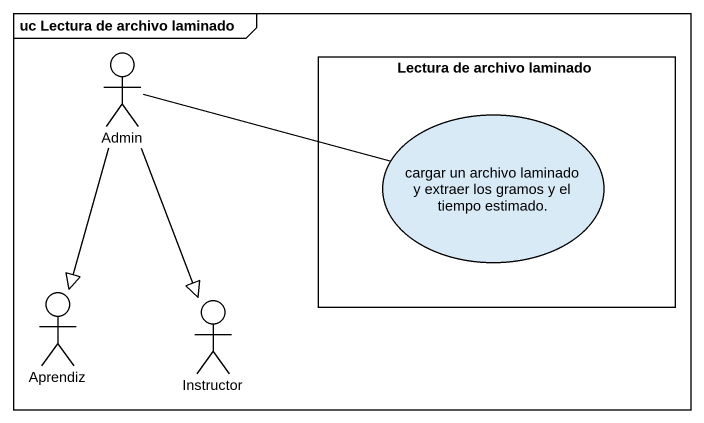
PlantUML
@startuml
mainframe uc Lectura de archivo laminado
actor Admin
rectangle "Lectura de archivo laminado" as Lectura_de_archivo_laminado {
  usecase "cargar un archivo laminado y extraer los gramos y el tiempo estimado." as cargar_un_archivo_laminado
}
actor Aprendiz
actor Instructor
Admin --|> Aprendiz
Admin --|> Instructor
cargar_un_archivo_laminado -left- Admin
@enduml
